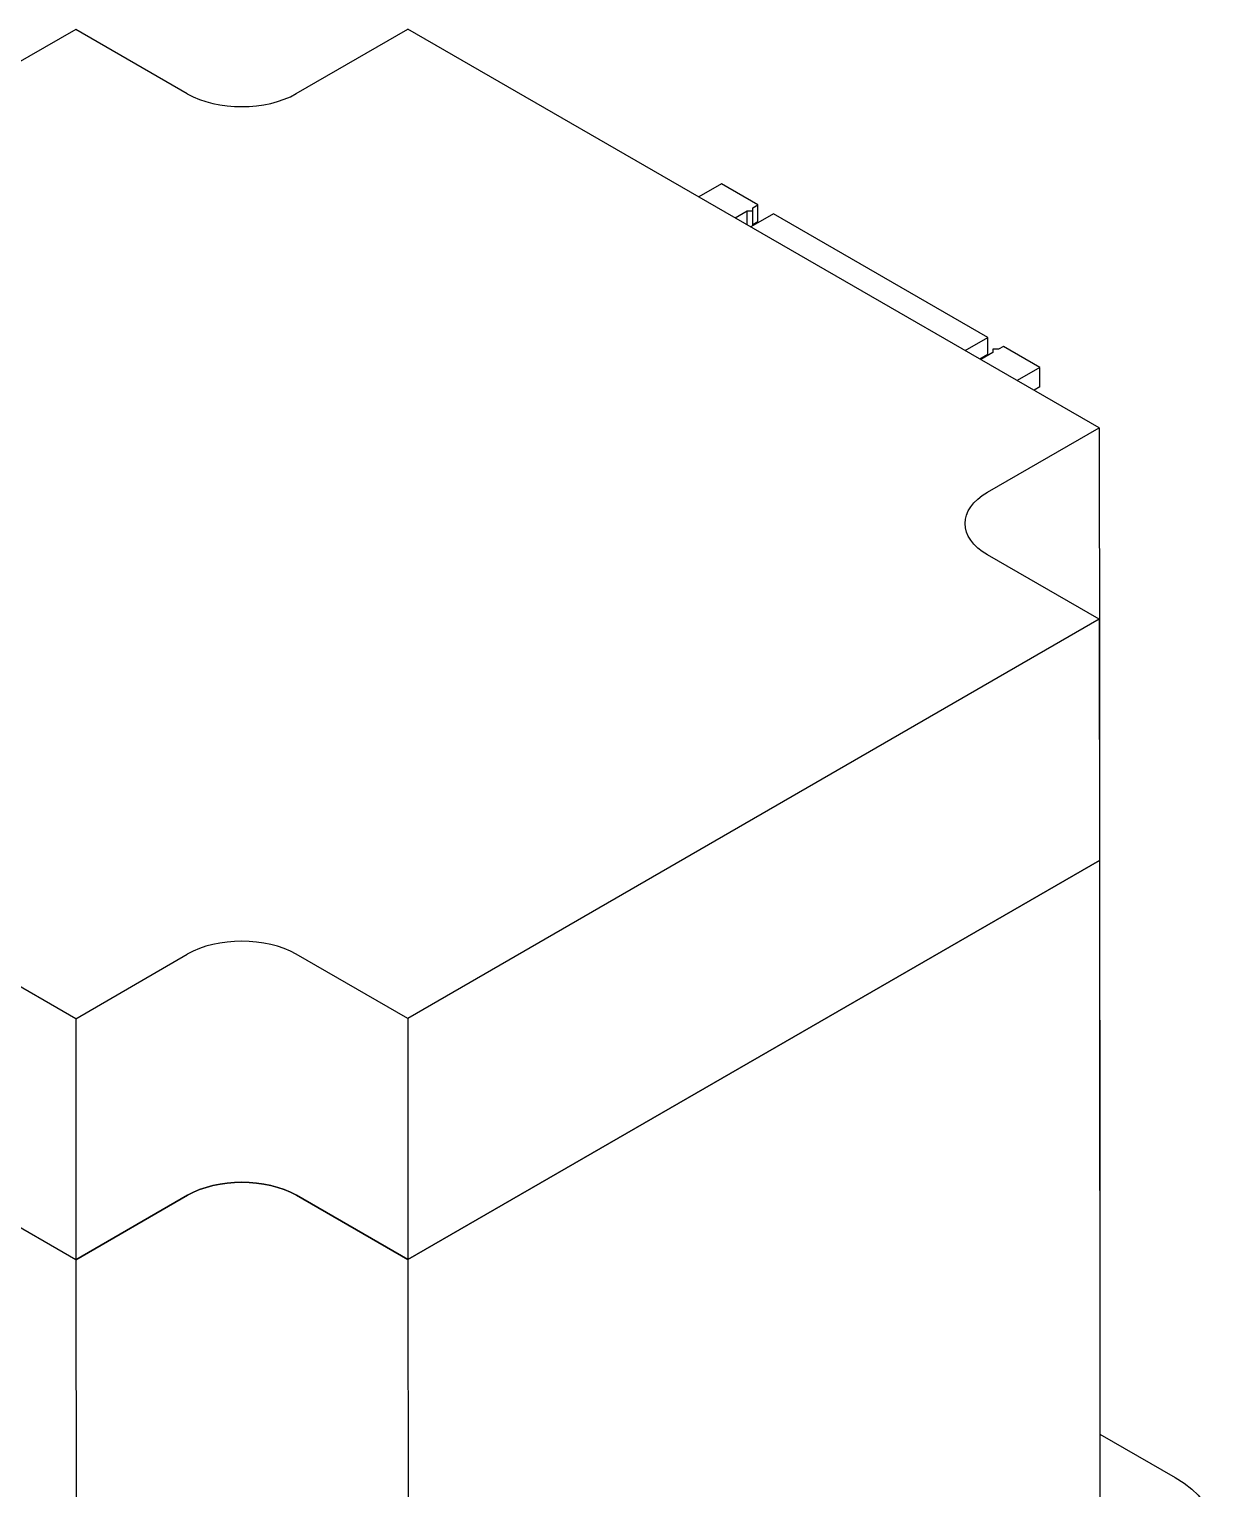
# Model space of a CAD drawing. Header units: millimetres. Extents: x 129 to 6329, y 33 to 3553.
# Drawn here: x 5152.3 to 5244.5, y 3380 to 3493.7 of the extents above; entities that cross this region are included whole.
import ezdxf

# ---------------------------------------------------------------- set-up
doc = ezdxf.new("R2010")
doc.units = ezdxf.units.MM
doc.layers.add('vistasIsometricas', color=255, linetype='Continuous')

msp = doc.modelspace()

# ---------------------------------------------------------------- linework, layer by layer
at = {"layer": 'vistasIsometricas', "extrusion": (1e-16, 0.816497, 0.57735)}
for p, q in [((5155.924, 3493.685), (5102.043, 3462.577)), ((5164.622, 3488.672), (5155.924, 3493.685)), ((5173.107, 3488.676), (5181.804, 3493.698)), ((5235.686, 3462.642), (5181.804, 3493.698)), ((5206.249, 3481.64), (5204.488, 3480.624)), ((5209.077, 3480.01), (5206.249, 3481.64)), ((5207.316, 3478.993), (5208.261, 3479.539)), ((5208.261, 3479.539), (5208.694, 3479.539)), ((5208.262, 3478.448), (5208.261, 3479.539)), ((5208.694, 3479.789), (5209.077, 3480.01)), ((5208.694, 3479.539), (5208.694, 3479.789)), ((5208.695, 3478.482), (5208.694, 3479.789)), ((5208.695, 3478.376), (5208.694, 3479.539)), ((5209.078, 3478.703), (5209.077, 3480.01)), ((5210.302, 3479.304), (5208.541, 3478.287)), ((5208.695, 3478.482), (5209.078, 3478.703)), ((5208.695, 3478.376), (5208.695, 3478.482)), ((5227.001, 3469.679), (5210.302, 3479.304)), ((5225.24, 3468.663), (5227.001, 3469.679)), ((5227.002, 3468.372), (5227.001, 3469.679)), ((5226.373, 3468.009), (5227.002, 3468.372)), ((5227.41, 3468.502), (5226.465, 3467.957)), ((5227.41, 3468.752), (5227.41, 3468.502)), ((5227.842, 3468.752), (5227.41, 3468.752)), ((5228.226, 3468.973), (5227.842, 3468.752)), ((5231.054, 3467.343), (5228.226, 3468.973)), ((5231.054, 3467.343), (5229.293, 3466.326)), ((5231.055, 3465.827), (5231.054, 3467.343)), ((5231.055, 3465.827), (5230.608, 3465.568)), ((5226.988, 3457.62), (5235.686, 3462.642)), ((5235.686, 3462.642), (5235.699, 3443.854)), ((5235.686, 3447.712), (5226.988, 3452.725)), ((5155.924, 3416.591), (5102.043, 3447.647)), ((5235.686, 3447.712), (5181.804, 3416.604)), ((5235.686, 3447.712), (5235.699, 3428.925)), ((5235.699, 3443.854), (5235.689, 3443.848)), ((5235.689, 3443.848), (5235.699, 3443.854)), ((5235.699, 3443.854), (5235.739, 3389.126)), ((5155.938, 3397.804), (5102.056, 3428.86)), ((5155.938, 3397.804), (5102.056, 3428.86)), ((5181.818, 3397.816), (5235.699, 3428.925)), ((5235.699, 3428.925), (5181.818, 3397.816)), ((5235.699, 3428.925), (5235.739, 3374.197)), ((5155.924, 3416.591), (5164.622, 3421.613)), ((5181.804, 3416.604), (5173.107, 3421.617)), ((5155.924, 3416.591), (5155.938, 3397.804)), ((5181.804, 3416.604), (5181.818, 3397.816)), ((5164.635, 3402.825), (5155.938, 3397.804)), ((5155.938, 3397.804), (5164.635, 3402.825)), ((5173.121, 3402.829), (5181.818, 3397.816)), ((5181.818, 3397.816), (5173.121, 3402.829)), ((5155.938, 3397.804), (5155.978, 3343.076)), ((5181.818, 3397.816), (5181.858, 3343.088)), ((5235.739, 3389.126), (5235.728, 3389.12)), ((5235.728, 3389.12), (5235.739, 3389.126)), ((5235.739, 3389.126), (5235.743, 3384.225)), ((5235.732, 3384.219), (5235.743, 3384.225)), ((5235.743, 3384.225), (5241.612, 3380.842))]:
    msp.add_line(p, q, dxfattribs=at)
at = {"layer": 'vistasIsometricas'}
for centre, start_param, end_param in [((5168.864, 3491.122), 3.9265714, 5.4973677), ((5168.864, 3419.167), 0.7849787, 2.355775), ((5168.878, 3400.38), 0.7849787, 2.355775)]:
    msp.add_ellipse(centre, major_axis=(6, 0.004), ratio=0.5768653, start_param=start_param, end_param=end_param, dxfattribs=at)
at = {"layer": 'vistasIsometricas', "extrusion": (-6.6594e-17, -9.99757e-17, -1)}
msp.add_ellipse((5231.231, 3455.175), major_axis=(6, 0.004), ratio=0.5768653, start_param=2.356614, end_param=3.9274103, dxfattribs=at)
at = {"layer": 'vistasIsometricas', "extrusion": (-2e-16, -3.83983e-26, -1)}
msp.add_ellipse((5168.878, 3400.38), major_axis=(6, 0.004), ratio=0.5768653, start_param=3.9274103, end_param=5.4982066, dxfattribs=at)
at = {"layer": 'vistasIsometricas', "extrusion": (-7.9782e-17, -2.99985e-16, -1)}
msp.add_ellipse((5234.541, 3376.76), major_axis=(10, 0.007), ratio=0.5768653, start_param=-0.7849787, end_param=0.7858176, dxfattribs=at)

doc.saveas('drawing.dxf')
